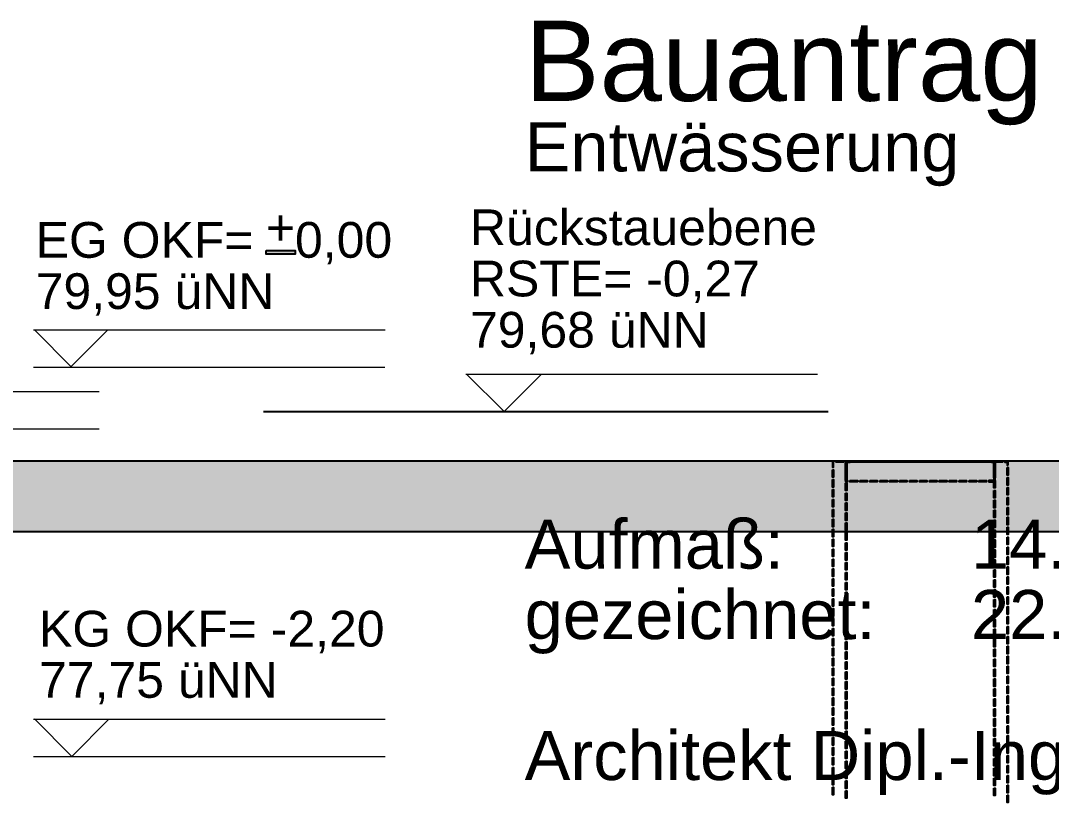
# Model space of a CAD drawing. Header units: millimetres. Extents: x 6 to 41668, y 1529 to 28527.
# Drawn here: x 32335 to 38195, y 6181 to 10592 of the extents above; entities that cross this region are included whole.
import ezdxf

# ---------------------------------------------------------------- set-up
doc = ezdxf.new("R2010")
doc.units = ezdxf.units.MM
doc.header["$LTSCALE"] = 50
doc.linetypes.add('PDF_158-7_79-4_0-0_0-0', pattern=[238.1, 158.7, -79.4, 0, 0])
for name, color, linetype in [('00_Wand_Bestand', 7, 'Continuous'), ('02_Grundstuecksgrenze', 8, 'Continuous'), ('05_Linien_stark', 7, 'Continuous'), ('08_Schnittlinie', 1, 'Continuous'), ('10_Text', 7, 'Continuous'), ('12_Plankopf', 140, 'Continuous')]:
    doc.layers.add(name, color=color, linetype=linetype)
doc.styles.add('PLAN', font='arial.ttf')

msp = doc.modelspace()

# ---------------------------------------------------------------- hatches: boundary and pattern name
at = {"layer": '00_Wand_Bestand'}
msp.add_hatch(color=7, dxfattribs=at).paths.add_polyline_path([(33730.4, 9284.5), (33895.2, 9284.5), (33895.2, 9263.8), (33730.4, 9263.8)])
at = {"layer": '02_Grundstuecksgrenze'}
msp.add_hatch(color=7, dxfattribs=at).paths.add_polyline_path([(30225.8, 8089.9), (41287.7, 8089.9), (41287.7, 7685.8), (30225.8, 7685.8)])

# ---------------------------------------------------------------- linework, layer by layer
at = {"layer": '00_Wand_Bestand'}
msp.add_lwpolyline([(33730.4, 9284.5), (33895.2, 9284.5), (33895.2, 9263.8), (33730.4, 9263.8)], close=True, dxfattribs=at)
at = {"layer": '02_Grundstuecksgrenze'}
msp.add_lwpolyline([(30225.8, 8089.9), (41287.7, 8089.9), (41287.7, 7685.8), (30225.8, 7685.8)], close=True, dxfattribs=at)
at = {"layer": '05_Linien_stark', "lineweight": 15}
for p, q in [((32408.5, 8833.1), (34407.1, 8833.1)), ((32626.8, 8620.4), (32413.4, 8833.8)), ((32623.5, 8625.6), (32831.8, 8833.9)), ((32408, 8620.8), (34406.5, 8620.8)), ((30783.8, 8484.2), (32782.3, 8484.2)), ((30786.3, 8271.9), (32781.7, 8271.9)), ((32408.8, 6620.5), (34407.3, 6620.5)), ((32627.1, 6407.9), (32413.7, 6621.2)), ((32627.4, 6409.4), (32835.7, 6617.7)), ((32408.3, 6408.2), (34406.8, 6408.2))]:
    msp.add_line(p, q, dxfattribs=at)
at = {"layer": '08_Schnittlinie', "linetype": 'PDF_158-7_79-4_0-0_0-0', "lineweight": 25}
msp.add_line((33716.3, 8369.1), (36926.7, 8369.1), dxfattribs=at)
at = {"layer": '12_Plankopf', "lineweight": 15}
for p, q in [((34866.2, 8581.4), (36864.6, 8581.4)), ((35084.4, 8368.7), (34871, 8582.1)), ((35084.7, 8370.3), (35292.9, 8578.6))]:
    msp.add_line(p, q, dxfattribs=at)
at = {"layer": '12_Plankopf'}
for points in [[(36957.4, 8087.7), (36949.9, 8087.7), (36949.9, 8052.8), (36957, 8052.8), (36957, 8080.7), (36957.4, 8080.7)], [(36971.5, 8087.7), (37013.8, 8087.7), (37013.8, 8080.7), (36971.5, 8080.7)], [(37050.5, 8087.7), (37024.7, 8087.7), (37024.7, 8071.1), (37031.8, 8071.1), (37031.8, 8080.7), (37050.5, 8080.7)], [(37026.1, 8087.7), (37068.5, 8087.7), (37068.5, 8080.7), (37026.1, 8080.7)], [(37027.9, 8087.7), (37070.2, 8087.7), (37070.2, 8080.7), (37027.9, 8080.7)], [(37064.6, 8087.7), (37106.9, 8087.7), (37106.9, 8080.7), (37064.6, 8080.7)], [(37082.6, 8087.7), (37124.9, 8087.7), (37124.9, 8080.7), (37082.6, 8080.7)], [(37084.4, 8087.7), (37126.7, 8087.7), (37126.7, 8080.7), (37084.4, 8080.7)], [(37121, 8087.7), (37163.4, 8087.7), (37163.4, 8080.7), (37121, 8080.7)], [(37139, 8087.7), (37181.4, 8087.7), (37181.4, 8080.7), (37139, 8080.7)], [(37140.8, 8087.7), (37183.1, 8087.7), (37183.1, 8080.7), (37140.8, 8080.7)], [(37177.5, 8087.7), (37219.8, 8087.7), (37219.8, 8080.7), (37177.5, 8080.7)], [(37195.5, 8087.7), (37237.8, 8087.7), (37237.8, 8080.7), (37195.5, 8080.7)], [(37197.2, 8087.7), (37239.6, 8087.7), (37239.6, 8080.7), (37197.2, 8080.7)], [(37233.9, 8087.7), (37276.3, 8087.7), (37276.3, 8080.7), (37233.9, 8080.7)], [(37251.9, 8087.7), (37294.3, 8087.7), (37294.3, 8080.7), (37251.9, 8080.7)], [(37253.7, 8087.7), (37296, 8087.7), (37296, 8080.7), (37253.7, 8080.7)], [(37290.4, 8087.7), (37332.7, 8087.7), (37332.7, 8080.7), (37290.4, 8080.7)], [(37308.4, 8087.7), (37350.7, 8087.7), (37350.7, 8080.7), (37308.4, 8080.7)], [(37310.1, 8087.7), (37352.5, 8087.7), (37352.5, 8080.7), (37310.1, 8080.7)], [(37346.8, 8087.7), (37389.2, 8087.7), (37389.2, 8080.7), (37346.8, 8080.7)], [(37364.8, 8087.7), (37407.1, 8087.7), (37407.1, 8080.7), (37364.8, 8080.7)], [(37366.6, 8087.7), (37408.9, 8087.7), (37408.9, 8080.7), (37366.6, 8080.7)], [(37403.3, 8087.7), (37445.6, 8087.7), (37445.6, 8080.7), (37403.3, 8080.7)], [(37421.3, 8087.7), (37463.6, 8087.7), (37463.6, 8080.7), (37421.3, 8080.7)], [(37423, 8087.7), (37465.4, 8087.7), (37465.4, 8080.7), (37423, 8080.7)], [(37459.7, 8087.7), (37502, 8087.7), (37502, 8080.7), (37459.7, 8080.7)], [(37477.7, 8087.7), (37520, 8087.7), (37520, 8080.7), (37477.7, 8080.7)], [(37479.5, 8087.7), (37521.8, 8087.7), (37521.8, 8080.7), (37479.5, 8080.7)], [(37516.2, 8087.7), (37558.5, 8087.7), (37558.5, 8080.7), (37516.2, 8080.7)], [(37534.1, 8087.7), (37576.5, 8087.7), (37576.5, 8080.7), (37534.1, 8080.7)], [(37535.9, 8087.7), (37578.2, 8087.7), (37578.2, 8080.7), (37535.9, 8080.7)], [(37572.6, 8087.7), (37614.9, 8087.7), (37614.9, 8080.7), (37572.6, 8080.7)], [(37590.6, 8087.7), (37632.9, 8087.7), (37632.9, 8080.7), (37590.6, 8080.7)], [(37592.4, 8087.7), (37634.7, 8087.7), (37634.7, 8080.7), (37592.4, 8080.7)], [(37629, 8087.7), (37671.4, 8087.7), (37671.4, 8080.7), (37629, 8080.7)], [(37647, 8087.7), (37689.4, 8087.7), (37689.4, 8080.7), (37647, 8080.7)], [(37648.8, 8087.7), (37691.1, 8087.7), (37691.1, 8080.7), (37648.8, 8080.7)], [(37685.5, 8087.7), (37727.8, 8087.7), (37727.8, 8080.7), (37685.5, 8080.7)], [(37703.5, 8087.7), (37745.8, 8087.7), (37745.8, 8080.7), (37703.5, 8080.7)], [(37705.2, 8087.7), (37747.6, 8087.7), (37747.6, 8080.7), (37705.2, 8080.7)], [(37741.9, 8087.7), (37784.3, 8087.7), (37784.3, 8080.7), (37741.9, 8080.7)], [(37759.9, 8087.7), (37802.3, 8087.7), (37802.3, 8080.7), (37759.9, 8080.7)], [(37761.7, 8087.7), (37804, 8087.7), (37804, 8080.7), (37761.7, 8080.7)], [(37798.4, 8087.7), (37840.7, 8087.7), (37840.7, 8080.7), (37798.4, 8080.7)], [(37816.4, 8087.7), (37858.7, 8087.7), (37858.7, 8080.7), (37816.4, 8080.7)], [(37818.1, 8087.7), (37860.5, 8087.7), (37860.5, 8080.7), (37818.1, 8080.7)], [(37875.3, 8066.1), (37875.3, 8087.7), (37854.8, 8087.7), (37854.8, 8080.7), (37868.2, 8080.7), (37868.2, 8066.1)], [(37868.2, 8087.7), (37875.3, 8087.7), (37875.3, 8048), (37868.2, 8048)], [(37874.6, 8087.7), (37916.9, 8087.7), (37916.9, 8080.7), (37874.6, 8080.7)], [(37950.1, 8064.4), (37950.1, 8087.7), (37931, 8087.7), (37931, 8080.7), (37943, 8080.7), (37943, 8064.4)], [(36949.9, 8038.7), (36957, 8038.7), (36957, 7996.3), (36949.9, 7996.3)], [(37024.7, 8075), (37031.8, 8075), (37031.8, 8032.7), (37024.7, 8032.7)], [(37024.7, 8057), (37031.8, 8057), (37031.8, 8014.6), (37024.7, 8014.6)], [(37868.2, 8052), (37875.3, 8052), (37875.3, 8009.7), (37868.2, 8009.7)], [(37868.2, 8033.9), (37875.3, 8033.9), (37875.3, 7991.6), (37868.2, 7991.6)], [(37943, 8050.2), (37950.1, 8050.2), (37950.1, 8007.9), (37943, 8007.9)], [(36949.9, 7982.2), (36957, 7982.2), (36957, 7939.9), (36949.9, 7939.9)], [(37024.7, 8018.6), (37031.8, 8018.6), (37031.8, 7976.3), (37024.7, 7976.3)], [(37024.7, 8000.5), (37024.7, 7969.3), (37035.7, 7969.3), (37035.7, 7976.3), (37031.8, 7976.3), (37031.8, 8000.5)], [(37049.8, 7976.3), (37092.1, 7976.3), (37092.1, 7969.3), (37049.8, 7969.3)], [(37106.2, 7976.3), (37148.6, 7976.3), (37148.6, 7969.3), (37106.2, 7969.3)], [(37162.7, 7976.3), (37205, 7976.3), (37205, 7969.3), (37162.7, 7969.3)], [(37219.1, 7976.3), (37261.4, 7976.3), (37261.4, 7969.3), (37219.1, 7969.3)], [(37275.6, 7976.3), (37317.9, 7976.3), (37317.9, 7969.3), (37275.6, 7969.3)], [(37332, 7976.3), (37374.3, 7976.3), (37374.3, 7969.3), (37332, 7969.3)], [(37388.4, 7976.3), (37430.8, 7976.3), (37430.8, 7969.3), (37388.4, 7969.3)], [(37444.9, 7976.3), (37487.2, 7976.3), (37487.2, 7969.3), (37444.9, 7969.3)], [(37501.3, 7976.3), (37543.7, 7976.3), (37543.7, 7969.3), (37501.3, 7969.3)], [(37557.8, 7976.3), (37600.1, 7976.3), (37600.1, 7969.3), (37557.8, 7969.3)], [(37614.2, 7976.3), (37656.6, 7976.3), (37656.6, 7969.3), (37614.2, 7969.3)], [(37670.7, 7976.3), (37713, 7976.3), (37713, 7969.3), (37670.7, 7969.3)], [(37727.1, 7976.3), (37769.4, 7976.3), (37769.4, 7969.3), (37727.1, 7969.3)], [(37783.6, 7976.3), (37825.9, 7976.3), (37825.9, 7969.3), (37783.6, 7969.3)], [(37875.3, 7969.3), (37875.3, 7995.6), (37868.2, 7995.6), (37868.2, 7976.3), (37840, 7976.3), (37840, 7969.3)], [(37868.2, 7977.5), (37875.3, 7977.5), (37875.3, 7935.1), (37868.2, 7935.1)], [(37943, 7993.8), (37950.1, 7993.8), (37950.1, 7951.5), (37943, 7951.5)], [(36949.9, 7925.8), (36957, 7925.8), (36957, 7883.5), (36949.9, 7883.5)], [(37024.7, 7962.2), (37031.8, 7962.2), (37031.8, 7919.8), (37024.7, 7919.8)], [(37868.2, 7921), (37875.3, 7921), (37875.3, 7878.7), (37868.2, 7878.7)], [(37943, 7937.4), (37950.1, 7937.4), (37950.1, 7895), (37943, 7895)], [(36949.9, 7869.3), (36957, 7869.3), (36957, 7827), (36949.9, 7827)], [(37024.7, 7905.7), (37031.8, 7905.7), (37031.8, 7863.4), (37024.7, 7863.4)], [(37868.2, 7864.6), (37875.3, 7864.6), (37875.3, 7822.2), (37868.2, 7822.2)], [(37943, 7880.9), (37950.1, 7880.9), (37950.1, 7838.6), (37943, 7838.6)], [(36949.9, 7812.9), (36957, 7812.9), (36957, 7770.6), (36949.9, 7770.6)], [(37024.7, 7849.3), (37031.8, 7849.3), (37031.8, 7806.9), (37024.7, 7806.9)], [(37868.2, 7808.1), (37875.3, 7808.1), (37875.3, 7765.8), (37868.2, 7765.8)], [(37943, 7824.5), (37950.1, 7824.5), (37950.1, 7782.1), (37943, 7782.1)], [(36949.9, 7756.5), (36957, 7756.5), (36957, 7714.1), (36949.9, 7714.1)], [(37024.7, 7792.8), (37031.8, 7792.8), (37031.8, 7750.5), (37024.7, 7750.5)], [(37024.7, 7736.4), (37031.8, 7736.4), (37031.8, 7694), (37024.7, 7694)], [(37868.2, 7751.7), (37875.3, 7751.7), (37875.3, 7709.4), (37868.2, 7709.4)], [(37943, 7768), (37950.1, 7768), (37950.1, 7725.7), (37943, 7725.7)], [(36949.9, 7700), (36957, 7700), (36957, 7657.7), (36949.9, 7657.7)], [(37024.7, 7679.9), (37031.8, 7679.9), (37031.8, 7637.6), (37024.7, 7637.6)], [(37868.2, 7695.3), (37875.3, 7695.3), (37875.3, 7652.9), (37868.2, 7652.9)], [(37943, 7711.6), (37950.1, 7711.6), (37950.1, 7669.2), (37943, 7669.2)], [(36949.9, 7643.6), (36957, 7643.6), (36957, 7601.2), (36949.9, 7601.2)], [(37024.7, 7623.5), (37031.8, 7623.5), (37031.8, 7581.2), (37024.7, 7581.2)], [(37868.2, 7638.8), (37875.3, 7638.8), (37875.3, 7596.5), (37868.2, 7596.5)], [(37943, 7655.1), (37950.1, 7655.1), (37950.1, 7612.8), (37943, 7612.8)], [(36949.9, 7587.1), (36957, 7587.1), (36957, 7544.8), (36949.9, 7544.8)], [(37024.7, 7567), (37031.8, 7567), (37031.8, 7524.7), (37024.7, 7524.7)], [(37868.2, 7582.4), (37875.3, 7582.4), (37875.3, 7540), (37868.2, 7540)], [(37943, 7598.7), (37950.1, 7598.7), (37950.1, 7556.4), (37943, 7556.4)], [(36949.9, 7530.7), (36957, 7530.7), (36957, 7488.3), (36949.9, 7488.3)], [(37024.7, 7510.6), (37031.8, 7510.6), (37031.8, 7468.3), (37024.7, 7468.3)], [(37868.2, 7525.9), (37875.3, 7525.9), (37875.3, 7483.6), (37868.2, 7483.6)], [(37943, 7542.2), (37950.1, 7542.2), (37950.1, 7499.9), (37943, 7499.9)], [(36949.9, 7474.2), (36957, 7474.2), (36957, 7431.9), (36949.9, 7431.9)], [(37024.7, 7454.2), (37031.8, 7454.2), (37031.8, 7411.8), (37024.7, 7411.8)], [(37868.2, 7469.5), (37875.3, 7469.5), (37875.3, 7427.1), (37868.2, 7427.1)], [(37943, 7485.8), (37950.1, 7485.8), (37950.1, 7443.4), (37943, 7443.4)], [(36949.9, 7417.8), (36957, 7417.8), (36957, 7375.5), (36949.9, 7375.5)], [(37024.7, 7397.7), (37031.8, 7397.7), (37031.8, 7355.4), (37024.7, 7355.4)], [(37868.2, 7413), (37875.3, 7413), (37875.3, 7370.7), (37868.2, 7370.7)], [(37943, 7429.3), (37950.1, 7429.3), (37950.1, 7387), (37943, 7387)], [(36949.9, 7361.3), (36957, 7361.3), (36957, 7319), (36949.9, 7319)], [(37024.7, 7341.3), (37031.8, 7341.3), (37031.8, 7298.9), (37024.7, 7298.9)], [(37868.2, 7356.6), (37875.3, 7356.6), (37875.3, 7314.2), (37868.2, 7314.2)], [(37943, 7372.9), (37950.1, 7372.9), (37950.1, 7330.5), (37943, 7330.5)], [(36949.9, 7304.9), (36957, 7304.9), (36957, 7262.6), (36949.9, 7262.6)], [(37024.7, 7284.8), (37031.8, 7284.8), (37031.8, 7242.5), (37024.7, 7242.5)], [(37868.2, 7300.1), (37875.3, 7300.1), (37875.3, 7257.8), (37868.2, 7257.8)], [(37943, 7316.4), (37950.1, 7316.4), (37950.1, 7274.1), (37943, 7274.1)], [(36949.9, 7248.5), (36957, 7248.5), (36957, 7206.1), (36949.9, 7206.1)], [(37024.7, 7228.4), (37031.8, 7228.4), (37031.8, 7186), (37024.7, 7186)], [(37868.2, 7243.7), (37875.3, 7243.7), (37875.3, 7201.4), (37868.2, 7201.4)], [(37943, 7260), (37950.1, 7260), (37950.1, 7217.7), (37943, 7217.7)], [(36949.9, 7192), (36957, 7192), (36957, 7149.7), (36949.9, 7149.7)], [(37024.7, 7171.9), (37031.8, 7171.9), (37031.8, 7129.6), (37024.7, 7129.6)], [(37868.2, 7187.2), (37875.3, 7187.2), (37875.3, 7144.9), (37868.2, 7144.9)], [(37943, 7203.5), (37950.1, 7203.5), (37950.1, 7161.2), (37943, 7161.2)], [(36949.9, 7135.6), (36957, 7135.6), (36957, 7093.2), (36949.9, 7093.2)], [(37024.7, 7115.5), (37031.8, 7115.5), (37031.8, 7073.2), (37024.7, 7073.2)], [(37868.2, 7130.8), (37875.3, 7130.8), (37875.3, 7088.5), (37868.2, 7088.5)], [(37943, 7147.1), (37950.1, 7147.1), (37950.1, 7104.8), (37943, 7104.8)], [(37943, 7090.7), (37950.1, 7090.7), (37950.1, 7048.3), (37943, 7048.3)], [(36949.9, 7079.1), (36957, 7079.1), (36957, 7036.8), (36949.9, 7036.8)], [(37024.7, 7059), (37031.8, 7059), (37031.8, 7016.7), (37024.7, 7016.7)], [(37868.2, 7074.4), (37875.3, 7074.4), (37875.3, 7032), (37868.2, 7032)], [(37943, 7034.2), (37950.1, 7034.2), (37950.1, 6991.9), (37943, 6991.9)], [(36949.9, 7022.7), (36957, 7022.7), (36957, 6980.3), (36949.9, 6980.3)], [(37024.7, 7002.6), (37031.8, 7002.6), (37031.8, 6960.3), (37024.7, 6960.3)], [(37868.2, 7017.9), (37875.3, 7017.9), (37875.3, 6975.6), (37868.2, 6975.6)], [(37943, 6977.8), (37950.1, 6977.8), (37950.1, 6935.4), (37943, 6935.4)], [(36949.9, 6966.2), (36957, 6966.2), (36957, 6923.9), (36949.9, 6923.9)], [(37024.7, 6946.2), (37031.8, 6946.2), (37031.8, 6903.8), (37024.7, 6903.8)], [(37868.2, 6961.5), (37875.3, 6961.5), (37875.3, 6919.1), (37868.2, 6919.1)], [(37943, 6921.3), (37950.1, 6921.3), (37950.1, 6879), (37943, 6879)], [(36949.9, 6909.8), (36957, 6909.8), (36957, 6867.5), (36949.9, 6867.5)], [(37024.7, 6889.7), (37031.8, 6889.7), (37031.8, 6847.4), (37024.7, 6847.4)], [(37868.2, 6905), (37875.3, 6905), (37875.3, 6862.7), (37868.2, 6862.7)], [(37943, 6864.9), (37950.1, 6864.9), (37950.1, 6822.5), (37943, 6822.5)], [(36949.9, 6853.3), (36957, 6853.3), (36957, 6811), (36949.9, 6811)], [(37024.7, 6833.3), (37031.8, 6833.3), (37031.8, 6790.9), (37024.7, 6790.9)], [(37868.2, 6848.6), (37875.3, 6848.6), (37875.3, 6806.2), (37868.2, 6806.2)], [(37943, 6808.4), (37950.1, 6808.4), (37950.1, 6766.1), (37943, 6766.1)], [(36949.9, 6796.9), (36957, 6796.9), (36957, 6754.6), (36949.9, 6754.6)], [(36949.9, 6740.5), (36957, 6740.5), (36957, 6698.1), (36949.9, 6698.1)], [(37024.7, 6776.8), (37031.8, 6776.8), (37031.8, 6734.5), (37024.7, 6734.5)], [(37868.2, 6792.1), (37875.3, 6792.1), (37875.3, 6749.8), (37868.2, 6749.8)], [(37943, 6752), (37950.1, 6752), (37950.1, 6709.7), (37943, 6709.7)], [(36949.9, 6684), (36957, 6684), (36957, 6641.7), (36949.9, 6641.7)], [(37024.7, 6720.4), (37031.8, 6720.4), (37031.8, 6678), (37024.7, 6678)], [(37868.2, 6735.7), (37875.3, 6735.7), (37875.3, 6693.4), (37868.2, 6693.4)], [(37943, 6695.5), (37950.1, 6695.5), (37950.1, 6653.2), (37943, 6653.2)], [(36949.9, 6627.6), (36957, 6627.6), (36957, 6585.2), (36949.9, 6585.2)], [(37024.7, 6663.9), (37031.8, 6663.9), (37031.8, 6621.6), (37024.7, 6621.6)], [(37868.2, 6679.2), (37875.3, 6679.2), (37875.3, 6636.9), (37868.2, 6636.9)], [(37868.2, 6622.8), (37875.3, 6622.8), (37875.3, 6580.5), (37868.2, 6580.5)], [(37943, 6639.1), (37950.1, 6639.1), (37950.1, 6596.8), (37943, 6596.8)], [(36949.9, 6571.1), (36957, 6571.1), (36957, 6528.8), (36949.9, 6528.8)], [(37024.7, 6607.5), (37031.8, 6607.5), (37031.8, 6565.2), (37024.7, 6565.2)], [(37868.2, 6566.4), (37875.3, 6566.4), (37875.3, 6524), (37868.2, 6524)], [(37943, 6582.7), (37950.1, 6582.7), (37950.1, 6540.3), (37943, 6540.3)], [(36949.9, 6514.7), (36957, 6514.7), (36957, 6472.3), (36949.9, 6472.3)], [(37024.7, 6551), (37031.8, 6551), (37031.8, 6508.7), (37024.7, 6508.7)], [(37868.2, 6509.9), (37875.3, 6509.9), (37875.3, 6467.6), (37868.2, 6467.6)], [(37943, 6526.2), (37950.1, 6526.2), (37950.1, 6483.9), (37943, 6483.9)], [(36949.9, 6458.2), (36957, 6458.2), (36957, 6415.9), (36949.9, 6415.9)], [(37024.7, 6494.6), (37031.8, 6494.6), (37031.8, 6452.3), (37024.7, 6452.3)], [(37868.2, 6453.5), (37875.3, 6453.5), (37875.3, 6411.1), (37868.2, 6411.1)], [(37943, 6469.8), (37950.1, 6469.8), (37950.1, 6427.4), (37943, 6427.4)], [(36949.9, 6401.8), (36957, 6401.8), (36957, 6359.5), (36949.9, 6359.5)], [(37024.7, 6438.2), (37031.8, 6438.2), (37031.8, 6395.8), (37024.7, 6395.8)], [(37868.2, 6397), (37875.3, 6397), (37875.3, 6354.7), (37868.2, 6354.7)], [(37943, 6413.3), (37950.1, 6413.3), (37950.1, 6371), (37943, 6371)], [(36949.9, 6345.3), (36957, 6345.3), (36957, 6303), (36949.9, 6303)], [(37024.7, 6381.7), (37031.8, 6381.7), (37031.8, 6339.4), (37024.7, 6339.4)], [(37868.2, 6340.6), (37875.3, 6340.6), (37875.3, 6298.2), (37868.2, 6298.2)], [(37943, 6356.9), (37950.1, 6356.9), (37950.1, 6314.5), (37943, 6314.5)], [(36949.9, 6288.9), (36957, 6288.9), (36957, 6246.6), (36949.9, 6246.6)], [(37024.7, 6325.3), (37031.8, 6325.3), (37031.8, 6282.9), (37024.7, 6282.9)], [(37868.2, 6284.1), (37875.3, 6284.1), (37875.3, 6241.8), (37868.2, 6241.8)], [(37943, 6300.4), (37950.1, 6300.4), (37950.1, 6258.1), (37943, 6258.1)], [(36949.9, 6232.5), (36957, 6232.5), (36957, 6190.1), (36949.9, 6190.1)], [(37024.7, 6268.8), (37031.8, 6268.8), (37031.8, 6226.5), (37024.7, 6226.5)], [(37024.7, 6212.4), (37031.8, 6212.4), (37031.8, 6170), (37024.7, 6170)], [(37868.2, 6227.7), (37875.3, 6227.7), (37875.3, 6185.4), (37868.2, 6185.4)], [(37943, 6244), (37950.1, 6244), (37950.1, 6201.7), (37943, 6201.7)], [(37943, 6187.5), (37950.1, 6187.5), (37950.1, 6145.2), (37943, 6145.2)]]:
    msp.add_lwpolyline(points, close=True, dxfattribs=at)

# ---------------------------------------------------------------- texts
at = {"layer": '10_Text', "style": 'PLAN'}
for s, p in [('EG OKF= ', (32420.9, 9243.9)), ('+', (33730.4, 9314.4)), ('0,00', (33895.2, 9243.9)), ('79,95 üNN', (32420.9, 8952.4)), ('KG OKF= -2,20', (32440.1, 7032.9)), ('77,75 üNN', (32440.1, 6741.5))]:
    msp.add_text(s, height=203.2, dxfattribs=at).set_placement(p)
at = {"layer": '12_Plankopf', "style": 'PLAN'}
for s, height, p in [('Bauantrag', 456.97, (35200.6, 10135.5)), ('Entwässerung', 279.262, (35200.6, 9734.8)), ('Rückstauebene', 203.2, (34889.9, 9315.5)), ('RSTE= -0,27', 203.2, (34889.9, 9024.1)), ('79,68 üNN', 203.2, (34889.9, 8732.6)), ('Aufmaß:', 279.26, (35200.6, 7476)), ('14.03.2020', 279.26, (37738.1, 7476)), ('gezeichnet:', 279.262, (35200.6, 7075.3)), ('22.05.2022', 279.26, (37738.1, 7075.3)), ('Architekt Dipl.-Ing.', 279.262, (35200.6, 6273.7))]:
    msp.add_text(s, height=height, dxfattribs=at).set_placement(p)

doc.saveas('drawing.dxf')
